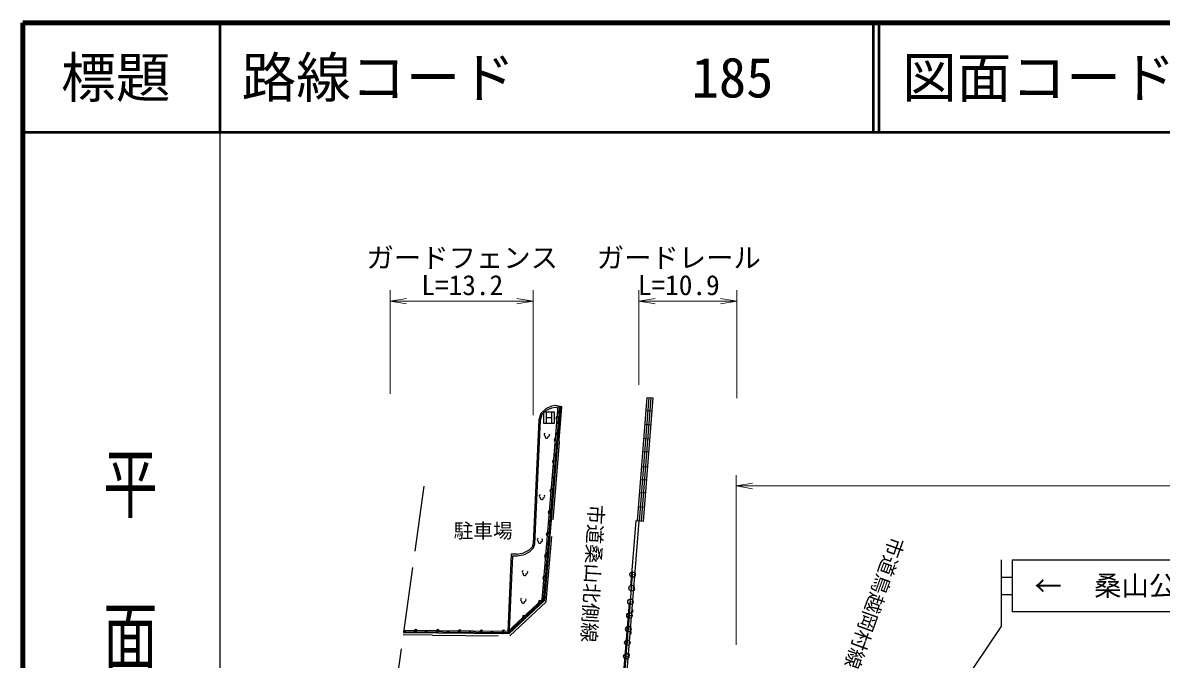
# Model space of a CAD drawing. Units: millimetres, scale not verified. Extents: x 40000 to 680000, y 20000 to 380000.
# Drawn here: x 40000 to 144076, y 321815 to 380000 of the extents above; entities that cross this region are included whole.
import ezdxf
from ezdxf.enums import TextEntityAlignment as Align

# ---------------------------------------------------------------- set-up
doc = ezdxf.new("R2010")
doc.units = ezdxf.units.MM
doc.header["$LTSCALE"] = 1000
doc.header["$PDMODE"] = 32
doc.header["$PDSIZE"] = 500
doc.linetypes.add('DASHED', pattern=[7.5, 6, -1.5])
for name, color, linetype, lineweight in [('M-BGD', 7, 'Continuous', 25), ('M-BGD-EXST', 7, 'Continuous', 25), ('M-STR-HTXT', 7, 'Continuous', 13), ('M-STR-STRC', 7, 'Continuous', 25), ('M-TTL', 2, 'Continuous', 140), ('M-TTL-BAND', 7, 'Continuous', 25), ('M-TTL-LINE', 7, 'Continuous', 50)]:
    doc.layers.add(name, color=color, linetype=linetype, lineweight=lineweight)
doc.layers.add('M-BMK-HTXT', color=7, linetype='Continuous')
doc.layers.add('M-TTL-TXT', color=7, linetype='Continuous')
doc.styles.add('@ＭＳ ゴシック', font='')
doc.styles.add('ＭＳ ゴシック', font='')
doc.styles.get('@ＭＳ ゴシック').set_extended_font_data('@MS Gothic')
doc.styles.get('ＭＳ ゴシック').set_extended_font_data('MS Gothic')

# ---------------------------------------------------------------- blocks, each defined once
blk = doc.blocks.new('open_arrow')
at = {"color": 0, "linetype": 'Continuous', "lineweight": -2}
blk.add_lwpolyline([(7.5, 1.25), (0, 0), (7.5, -1.25)], dxfattribs=at)

msp = doc.modelspace()

# ---------------------------------------------------------------- linework, layer by layer
at = {"layer": 'M-BGD'}
for p, q in [((96192, 334459), (97069, 345748)), ((97237, 345735), (96361, 334446)), ((97417, 345721), (96540, 334432)), ((97596, 345707), (96720, 334418)), ((97069, 345748), (97596, 345707)), ((87803, 344720), (87356, 344289)), ((87488, 344208), (87888, 344593)), ((88324, 344950), (87803, 344720)), ((87888, 344593), (88365, 344804)), ((88717, 345003), (88324, 344950)), ((88365, 344804), (88710, 344851)), ((88372, 337892), (88960, 344947)), ((89160, 344931), (88571, 337876)), ((88710, 344851), (88948, 344796)), ((88960, 344947), (88717, 345003)), ((89060, 344939), (88811, 341950)), ((89114, 344521), (88923, 344360)), ((88938, 344536), (89099, 344345)), ((89160, 344931), (88960, 344947)), ((96976, 344551), (97503, 344510)), ((87176, 343712), (86663, 332389)), ((86812, 332361), (87325, 343685)), ((87356, 344289), (87176, 343712)), ((87325, 343685), (87488, 344208)), ((89031, 343525), (88840, 343363)), ((88855, 343540), (89016, 343349)), ((88948, 342528), (88757, 342367)), ((88772, 342543), (88933, 342352)), ((97404, 343227), (96876, 343268)), ((88811, 341949), (88478, 337964)), ((88865, 341532), (88674, 341371)), ((88689, 341547), (88850, 341356)), ((97304, 341944), (96777, 341985)), ((88782, 340535), (88591, 340374)), ((88605, 340550), (88767, 340359)), ((97211, 340748), (96684, 340788)), ((88698, 339539), (88508, 339378)), ((88522, 339554), (88684, 339363)), ((97105, 339377), (96577, 339418)), ((88615, 338543), (88424, 338381)), ((88439, 338557), (88601, 338366)), ((87490, 327263), (88372, 337892)), ((88571, 337876), (87683, 327170)), ((88478, 337964), (88058, 332901)), ((88526, 337467), (88335, 337305)), ((88350, 337481), (88511, 337290)), ((97012, 338181), (96485, 338222)), ((88443, 336470), (88252, 336308)), ((88267, 336485), (88428, 336294)), ((96919, 336985), (96392, 337025)), ((88360, 335473), (88170, 335312)), ((88184, 335488), (88346, 335297)), ((96819, 335701), (96292, 335742)), ((88278, 334477), (88087, 334315)), ((88101, 334492), (88263, 334301)), ((96322, 334424), (95988, 330205)), ((96322, 334424), (96030, 334455)), ((96720, 334418), (96192, 334459)), ((88195, 333480), (88004, 333319)), ((88019, 333495), (88180, 333304)), ((86554, 332074), (86244, 331770)), ((86663, 332389), (86554, 332074)), ((86685, 331991), (86812, 332361)), ((88058, 332901), (87810, 329912)), ((88112, 332484), (87921, 332322)), ((87936, 332499), (88097, 332308)), ((84651, 331433), (84347, 324335)), ((84503, 324481), (84795, 331279)), ((85201, 331418), (84651, 331433)), ((84795, 331279), (85214, 331268)), ((85201, 331418), (85813, 331542)), ((85214, 331268), (85864, 331399)), ((86244, 331770), (85813, 331542)), ((85863, 331399), (86333, 331648)), ((86685, 331991), (86333, 331648)), ((88029, 331487), (87839, 331326)), ((87853, 331502), (88015, 331311)), ((87947, 330491), (87756, 330329)), ((87771, 330505), (87932, 330315)), ((95988, 330205), (95200, 320377)), ((87810, 329912), (87586, 327216)), ((87864, 329494), (87673, 329333)), ((87688, 329509), (87849, 329318)), ((95654, 328349), (95744, 329520)), ((95750, 329595), (95767, 329818)), ((87781, 328498), (87590, 328336)), ((87605, 328512), (87767, 328322)), ((95557, 327102), (95648, 328274)), ((84347, 324335), (87490, 327263)), ((87586, 327216), (84386, 324235)), ((87683, 327170), (84425, 324135)), ((87345, 326871), (87096, 326880)), ((87225, 327001), (87216, 326751)), ((87699, 327501), (87508, 327340)), ((87522, 327516), (87684, 327325)), ((95461, 325856), (95551, 327028)), ((86614, 326190), (86364, 326198)), ((86493, 326319), (86484, 326069)), ((95365, 324610), (95455, 325781)), ((85150, 324826), (84901, 324835)), ((85030, 324956), (85021, 324706)), ((85882, 325508), (85632, 325517)), ((85762, 325637), (85753, 325388)), ((84425, 324135), (74797, 324229)), ((74976, 324416), (74798, 324241)), ((74974, 324239), (74799, 324418)), ((74811, 324329), (75387, 324324)), ((84347, 324335), (74825, 324429)), ((84386, 324235), (75387, 324324)), ((75976, 324406), (75798, 324231)), ((75974, 324229), (75799, 324408)), ((76976, 324396), (76797, 324221)), ((76974, 324220), (76799, 324398)), ((77976, 324387), (77797, 324211)), ((77974, 324210), (77799, 324388)), ((78976, 324377), (78797, 324202)), ((78974, 324200), (78799, 324378)), ((79976, 324367), (79797, 324192)), ((79974, 324190), (79799, 324369)), ((80976, 324357), (80797, 324182)), ((80974, 324180), (80799, 324359)), ((81976, 324347), (81797, 324172)), ((81974, 324170), (81799, 324349)), ((82975, 324337), (82797, 324162)), ((82974, 324160), (82799, 324339)), ((83975, 324327), (83797, 324152)), ((83974, 324151), (83799, 324329)), ((95268, 323364), (95359, 324535)), ((95172, 322117), (95262, 323289)), ((95076, 320871), (95166, 322043))]:
    msp.add_line(p, q, dxfattribs=at)
at = {"layer": 'M-BGD', "linetype": 'DASHED'}
for p, q in [((89033, 341827), (89278, 344900)), ((89278, 344900), (89160, 344931)), ((88757, 337873), (89070, 341666)), ((89070, 341666), (89033, 341827)), ((76674, 337629), (68920, 282279)), ((87851, 327070), (88757, 337873)), ((96030, 334455), (94888, 320143)), ((84526, 323951), (87851, 327070)), ((77469, 324018), (74773, 324060)), ((77469, 324018), (84526, 323951))]:
    msp.add_line(p, q, dxfattribs=at)
at = {"layer": 'M-BGD'}
for centre, radius in [((95747, 329557), 37.5), ((95747, 329557), 18.7), ((95651, 328311), 37.5), ((95651, 328311), 18.7), ((95554, 327065), 37.5), ((95554, 327065), 18.7), ((95458, 325819), 37.5), ((95458, 325819), 18.7), ((95362, 324572), 37.5), ((95362, 324572), 18.7), ((95265, 323326), 37.5), ((95265, 323326), 18.7), ((95169, 322080), 37.5), ((95169, 322080), 18.7)]:
    msp.add_circle(centre, radius, dxfattribs=at)
for centre, radius, start, end in [((88871, 343871), 125, 85.23226, 265.23225), ((88871, 343871), 62.5, 85.23226, 265.23225), ((87801, 342343), 144, 121.97914, 248.85045), ((87880, 342155), 142, 157.69305, 5.06404), ((88011, 342311), 144, 273.90825, 40.77635), ((88704, 341878), 125, 85.23226, 265.23225), ((88704, 341878), 62.5, 85.23226, 265.23225), ((88538, 339885), 125, 85.23226, 265.23225), ((88538, 339885), 62.5, 85.23226, 265.23225), ((88317, 337229), 125, 85.25505, 265.25505), ((88317, 337229), 62.5, 85.25505, 265.25505), ((87365, 336737), 144, 121.97955, 248.85005), ((87444, 336549), 142, 157.69305, 5.06404), ((87575, 336705), 144, 273.90865, 40.77596), ((88152, 335236), 125, 85.25505, 265.25505), ((88152, 335236), 62.5, 85.25505, 265.25505), ((87986, 333243), 125, 85.25505, 265.25505), ((87986, 333243), 62.5, 85.25505, 265.25505), ((87174, 332748), 144, 121.97955, 248.85005), ((87253, 332560), 142, 157.69305, 5.06404), ((87384, 332716), 144, 273.90704, 40.77754), ((87821, 331249), 125, 85.25505, 265.25505), ((87821, 331249), 62.5, 85.25505, 265.25505), ((85809, 329799), 144, 121.98114, 248.84845), ((85888, 329611), 142, 157.69305, 5.06404), ((86020, 329767), 144, 273.90704, 40.77754), ((87655, 329256), 125, 85.25505, 265.25505), ((87655, 329256), 62.5, 85.25505, 265.25505), ((95828, 328212), 125, 265.41855, 85.41855), ((95828, 328212), 62.5, 265.41855, 85.41855), ((85658, 327264), 144, 121.97914, 248.85045), ((85737, 327076), 142, 157.69305, 5.06404), ((85868, 327232), 144, 273.90825, 40.77635), ((87274, 327062), 125, 42.97365, 222.97365), ((87274, 327062), 62.5, 42.97365, 222.97365), ((85810, 325699), 125, 42.97365, 222.97365), ((85810, 325699), 62.5, 42.97365, 222.97365), ((95668, 326218), 125, 265.41855, 85.41855), ((95668, 326218), 62.5, 265.41855, 85.41855), ((75939, 324418), 125, 359.43524, 179.43524), ((75939, 324418), 62.5, 359.43524, 179.43524), ((77939, 324398), 125, 359.43524, 179.43524), ((77939, 324398), 62.5, 359.43524, 179.43524), ((79939, 324379), 125, 359.43524, 179.43524), ((79939, 324379), 62.5, 359.43524, 179.43524), ((81939, 324359), 125, 359.43524, 179.43524), ((81939, 324359), 62.5, 359.43524, 179.43524), ((83938, 324339), 125, 359.43524, 179.43524), ((83938, 324339), 62.5, 359.43524, 179.43524), ((95508, 324225), 125, 265.41855, 85.41855), ((95508, 324225), 62.5, 265.41855, 85.41855), ((95349, 322231), 125, 265.41855, 85.41855), ((95349, 322231), 62.5, 265.41855, 85.41855)]:
    msp.add_arc(centre, radius, start, end, dxfattribs=at)
for p in [(95747, 329557), (95651, 328311), (95554, 327065), (95458, 325819), (95362, 324572), (95265, 323326), (95169, 322080)]:
    msp.add_point(p, dxfattribs=at)
at = {"layer": 'M-BGD-EXST'}
for p, q in [((87606, 344402), (87606, 343402)), ((88606, 344402), (87606, 344402)), ((87856, 344352), (87856, 343452)), ((87856, 343902), (88356, 343902)), ((88356, 343452), (88356, 344352)), ((88606, 343402), (88606, 344402)), ((87606, 343402), (88606, 343402))]:
    msp.add_line(p, q, dxfattribs=at)
at = {"layer": 'M-STR-HTXT'}
for p, q in [((73575, 346092), (73575, 355552)), ((86665, 344135), (86665, 355552)), ((96305, 346912), (96305, 355552)), ((105292, 345681), (105292, 355552)), ((73575, 354552), (86665, 354552)), ((96305, 354552), (105292, 354552)), ((105223, 323124), (105223, 338654)), ((105223, 337654), (323118, 337654))]:
    msp.add_line(p, q, dxfattribs=at)
at = {"layer": 'M-STR-STRC'}
for p, q in [((129436, 330910), (129436, 324766)), ((130436, 330910), (151436, 330910)), ((130436, 330910), (130436, 326160)), ((129436, 329327), (130436, 329327)), ((129436, 327743), (130436, 327743)), ((151436, 326160), (130436, 326160)), ((116627, 305832), (129436, 324766))]:
    msp.add_line(p, q, dxfattribs=at)
at = {"layer": 'M-TTL'}
for p, q in [((40000, 380000), (40000, 20000)), ((680000, 380000), (40000, 380000))]:
    msp.add_line(p, q, dxfattribs=at)
at = {"layer": 'M-TTL-BAND'}
msp.add_line((58000, 370000), (58000, 20000), dxfattribs=at)
at = {"layer": 'M-TTL-LINE'}
for p, q in [((58000, 380000), (58000, 370000)), ((117750, 380000), (117750, 370000)), ((118250, 380000), (118250, 370000)), ((40000, 370000), (680000, 370000))]:
    msp.add_line(p, q, dxfattribs=at)

# ---------------------------------------------------------------- block references
at = {"layer": 'M-STR-HTXT', "xscale": 200, "yscale": 200}
for p in [(73575, 354552), (96305, 354552), (105223, 337654)]:
    msp.add_blockref('open_arrow', p, dxfattribs=at)
at = {"layer": 'M-STR-HTXT', "xscale": 200, "yscale": 200, "rotation": 180}
for p in [(86665, 354552), (105292, 354552)]:
    msp.add_blockref('open_arrow', p, dxfattribs=at)

# ---------------------------------------------------------------- texts
at = {"layer": 'M-BGD-EXST', "style": 'ＭＳ ゴシック'}
msp.add_text('市道桑山北側線', height=1320, rotation=266.855, dxfattribs=at).set_placement((92088, 329656), align=Align.MIDDLE_CENTER)
msp.add_text('市道鳥越岡村線', height=1320, rotation=250.233, dxfattribs=at).set_placement((118994, 333242), align=Align.BOTTOM_LEFT)
at = {"layer": 'M-BMK-HTXT', "style": 'ＭＳ ゴシック'}
msp.add_text('駐車場', height=1320, dxfattribs=at).set_placement((79390, 332502), align=Align.BOTTOM_LEFT)
at = {"layer": 'M-STR-HTXT', "style": 'ＭＳ ゴシック'}
for s, p in [('ガードフェンス', (80177, 357052)), ('ガードレール', (99970, 357052)), ('L=13.2', (80177, 354552)), ('L=10.9', (99970, 354552))]:
    msp.add_text(s, height=1833, dxfattribs=at).set_placement(p, align=Align.BOTTOM_CENTER)
at = {"layer": 'M-STR-STRC', "style": 'ＭＳ ゴシック'}
for s, p in [('←', (133725, 328511)), ('桑山公園', (142936, 328535))]:
    msp.add_text(s, height=1833, dxfattribs=at).set_placement(p, align=Align.MIDDLE_CENTER)
at = {"layer": 'M-TTL-BAND', "style": '@ＭＳ ゴシック', "width": 1.4}
msp.add_text('平  面  図', height=3666, rotation=270, dxfattribs=at).set_placement((49777, 306475), align=Align.MIDDLE_RIGHT)
at = {"layer": 'M-TTL-TXT', "style": 'ＭＳ ゴシック'}
msp.add_text('標題', height=3666, dxfattribs=at).set_placement((48500, 375000), align=Align.MIDDLE_CENTER)
for s, p in [('路線コード', (60000, 375000)), ('185', (101142, 375000)), ('図面コード', (120380, 375000))]:
    msp.add_text(s, height=3666, dxfattribs=at).set_placement(p, align=Align.MIDDLE_LEFT)

doc.saveas('drawing.dxf')
